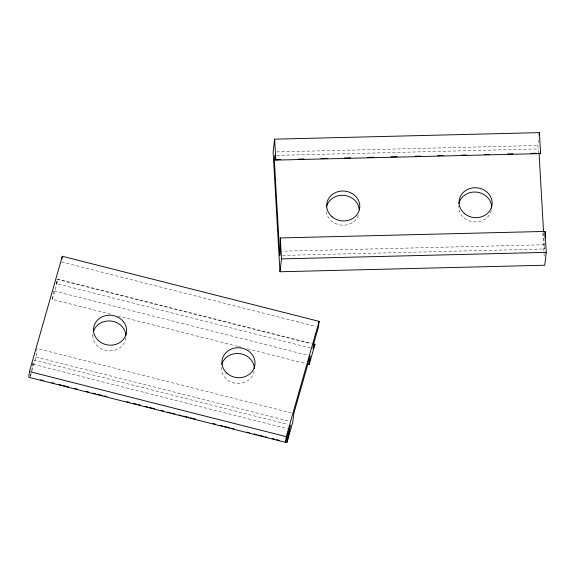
<?xml version="1.0" encoding="UTF-8"?>
<svg xmlns="http://www.w3.org/2000/svg" width="575" height="575" viewBox="0 0 575 575"><rect width="100%" height="100%" fill="white"/><g stroke="black" fill="none" stroke-linecap="round" stroke-linejoin="round"><path stroke-width="0.43" stroke-dasharray="2.88 2.16" d="M30.389 376.338L33.479 361.697M32.114 370.473L35.945 357.025L36.965 348.45L292.043 413.109M110.709 314.166L52.382 299.381L53.403 290.813M310.385 347.997L56.185 283.568L56.487 280.995M92.827 335.707L93.021 334.075M538.265 152.641L537.855 145.489L538.466 140.35M282.49 255.437L544.539 248.975L545.05 244.691L282.102 251.174M32.272 364.924L33.213 361.632M30.432 376.359L31.869 371.313M52.382 299.381L58.132 279.213L311.47 343.419M56.185 283.568L58.132 279.213M276.697 151.929L537.855 145.489M276.611 155.379L538.667 148.918M61.626 261.992L315.833 326.42M56.695 279.285L310.902 343.713M54.273 291.029L308.48 355.465M117.674 315.934L237.813 346.387M238.682 346.603L241.299 347.264M247.394 348.809L305.72 363.594M35.945 357.025L289.283 421.238M33.681 359.979L287.888 424.415M33.17 364.27L287.378 428.698M543.619 232.861L544.539 248.975M542.872 233.069L544.309 258.089M254.193 370.997A16.589 14.95 6.8 0 1 235.391 383.209A16.589 14.95 6.8 0 1 221.411 365.908M125.889 337.669A16.589 14.95 6.8 0 1 107.848 350.779A16.589 14.95 6.8 0 1 92.891 334.147M491.302 210.479A16.589 14.95 6.8 0 1 474.224 221.928A16.589 14.95 6.8 0 1 458.62 208.186M458.555 207.403A16.589 14.95 6.8 0 1 458.555 205.843M358.484 215.244A16.589 14.95 6.8 0 1 339.703 224.911A16.589 14.95 6.8 0 1 326.183 209.106"/><path stroke-width="0.86" d="M313.21 343.864L314.956 344.303L313.001 348.666L313.512 344.375L318.442 327.082L319.125 321.368L62.308 256.277L29.433 371.558L28.75 377.272L285.567 442.369L290.497 425.076L287.011 442.297L285.272 441.852M62.014 258.721L62.308 256.277M274.642 139.164L273.111 152.023L279.975 271.767L544.719 265.24L546.25 252.375L545.05 231.423L280.305 237.949L280.305 251.217L279.795 255.508L274.304 159.706L274.821 155.423L275.842 160.116L540.586 153.59L539.386 132.631L274.642 139.164L275.842 160.116M279.975 271.767L281.506 258.908L280.305 237.949M285.567 442.369L286.249 436.655L319.125 321.368M307.46 364.04L309.199 364.478L310.227 355.903L293.789 413.547L292.761 422.122L287.011 442.297M539.084 135.204L539.386 132.631M309.199 364.478L314.956 344.303M274.304 159.706L280.586 159.555M298.54 159.11L303.923 158.98M320.972 158.556L327.254 158.405M344.31 157.981L350.592 157.83M367.641 157.406L373.923 157.255M390.971 156.831L397.253 156.68M415.207 156.235L420.591 156.098M437.64 155.681L443.023 155.545M461.876 155.085L466.361 154.97M484.308 154.531L489.692 154.395M507.639 153.956L513.029 153.82M530.977 153.381L536.36 153.245M281.506 258.908L546.25 252.375M29.433 371.558L286.249 436.655M40.638 379.852L43.254 380.513M51.958 382.72L54.568 383.381M58.923 384.481L61.532 385.142M63.272 385.588L68.497 386.91M74.592 388.456L77.201 389.117M85.912 391.323L88.521 391.985M92.877 393.092L95.486 393.753M97.225 394.191L102.451 395.514M104.19 395.959L106.806 396.621M126.823 401.695L129.44 402.356M133.788 403.456L136.404 404.117M138.144 404.563L140.753 405.224M145.108 406.324L147.718 406.992M149.464 407.431L154.682 408.753M160.777 410.298L163.393 410.96M167.742 412.067L170.358 412.728M172.097 413.166L174.707 413.827M179.062 414.934L181.671 415.596M183.411 416.034L188.636 417.357M190.375 417.802L195.601 419.125M213.016 423.538L215.625 424.199M219.981 425.306L222.59 425.967M224.329 426.406L229.554 427.728M231.294 428.174L233.91 428.835M246.963 432.141L249.579 432.802M253.927 433.909L256.543 434.571M258.283 435.009L263.508 436.339M265.248 436.777L267.857 437.438M272.212 438.545L274.821 439.207M276.568 439.645L279.177 440.306M540.248 152.023L540.586 153.59M539.055 153.18L543.569 231.962M545.05 231.423L545.05 237.612M221.749 364.385A16.589 14.95 6.8 0 1 239.782 353.632A16.589 14.95 6.8 0 1 254.366 368.654M93.337 331.84A16.589 14.95 6.8 0 1 110.939 321.037A16.589 14.95 6.8 0 1 125.925 335.326M458.893 203.514A16.589 14.95 6.8 0 1 477.272 192.208A16.589 14.95 6.8 0 1 491.647 208.15M326.521 206.784A16.589 14.95 6.8 0 1 344.037 195.371A16.589 14.95 6.8 0 1 359.274 209.853M464.514 213.584A16.589 14.95 6.8 0 0 491.812 206.188A16.589 14.95 6.8 0 0 470.501 188.356A16.589 14.95 6.8 0 0 464.514 213.584M332.142 216.847A16.589 14.95 6.8 0 0 359.44 209.458A16.589 14.95 6.8 0 0 338.129 191.626A16.589 14.95 6.8 0 0 332.142 216.847M226.895 373.182A16.589 14.95 6.8 0 0 254.531 366.807A16.589 14.95 6.8 0 0 234.018 348.22A16.589 14.95 6.8 0 0 226.895 373.182M98.49 340.637A16.589 14.95 6.8 0 0 126.126 334.262A16.589 14.95 6.8 0 0 105.606 315.675A16.589 14.95 6.8 0 0 98.49 340.637"/></g></svg>
